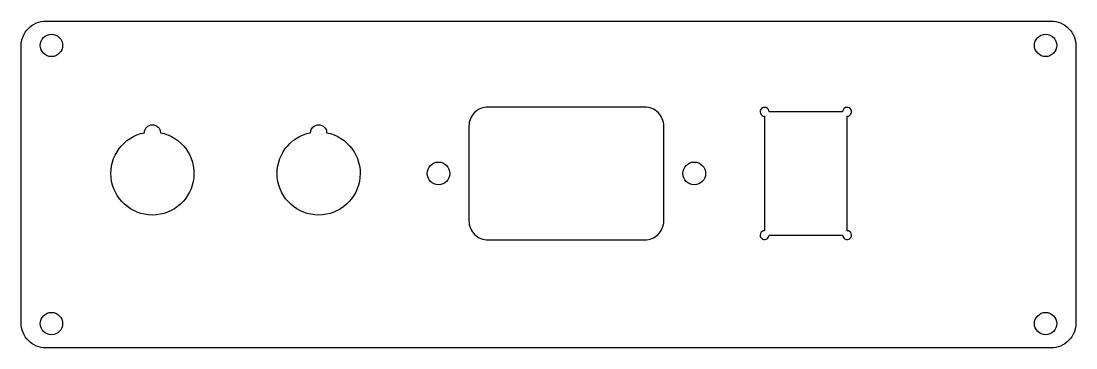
# Model space of a CAD drawing. Header units: millimetres. Extents: x -315 to -150, y -2 to 49.
import ezdxf

# ---------------------------------------------------------------- set-up
doc = ezdxf.new("R2010")
doc.units = ezdxf.units.MM
doc.layers.get('0').update_dxf_attribs({"linetype": 'CONTINUOUS'})

msp = doc.modelspace()

# ---------------------------------------------------------------- linework, layer by layer
for points in [[(-154.02, -1.8), (-311.22, -1.8, -0.414214), (-315.12, 2.1), (-315.12, 45.43, -0.414214), (-311.22, 49.33), (-154.02, 49.33, -0.414214), (-150.12, 45.43), (-150.12, 2.1, -0.414214)], [(-214.59, 18.09), (-214.59, 32.89, 0.414214), (-217.59, 35.89), (-242.07, 35.89, 0.414214), (-245.07, 32.89), (-245.07, 18.09, 0.414214), (-242.07, 15.09), (-217.59, 15.09, 0.414214)], [(-198.82, 34.44), (-198.82, 16.54, 2.414214), (-198.12, 15.84), (-186.62, 15.84, 2.414214), (-185.92, 16.54), (-185.92, 34.44, 2.414214), (-186.62, 35.14), (-198.12, 35.14, 2.414214)], [(-293.33, 31.87, -10.30294), (-295.83, 31.87, -1)], [(-267.33, 31.87, -10.30294), (-269.83, 31.87, -1)]]:
    msp.add_lwpolyline(points, format="xyb", close=True)
for centre, radius in [((-310.38, 45.53), 1.75), ((-154.86, 45.53), 1.75), ((-249.83, 25.49), 1.78), ((-209.82, 25.49), 1.78), ((-310.38, 2), 1.75), ((-154.86, 2), 1.75)]:
    msp.add_circle(centre, radius)

doc.saveas('drawing.dxf')
